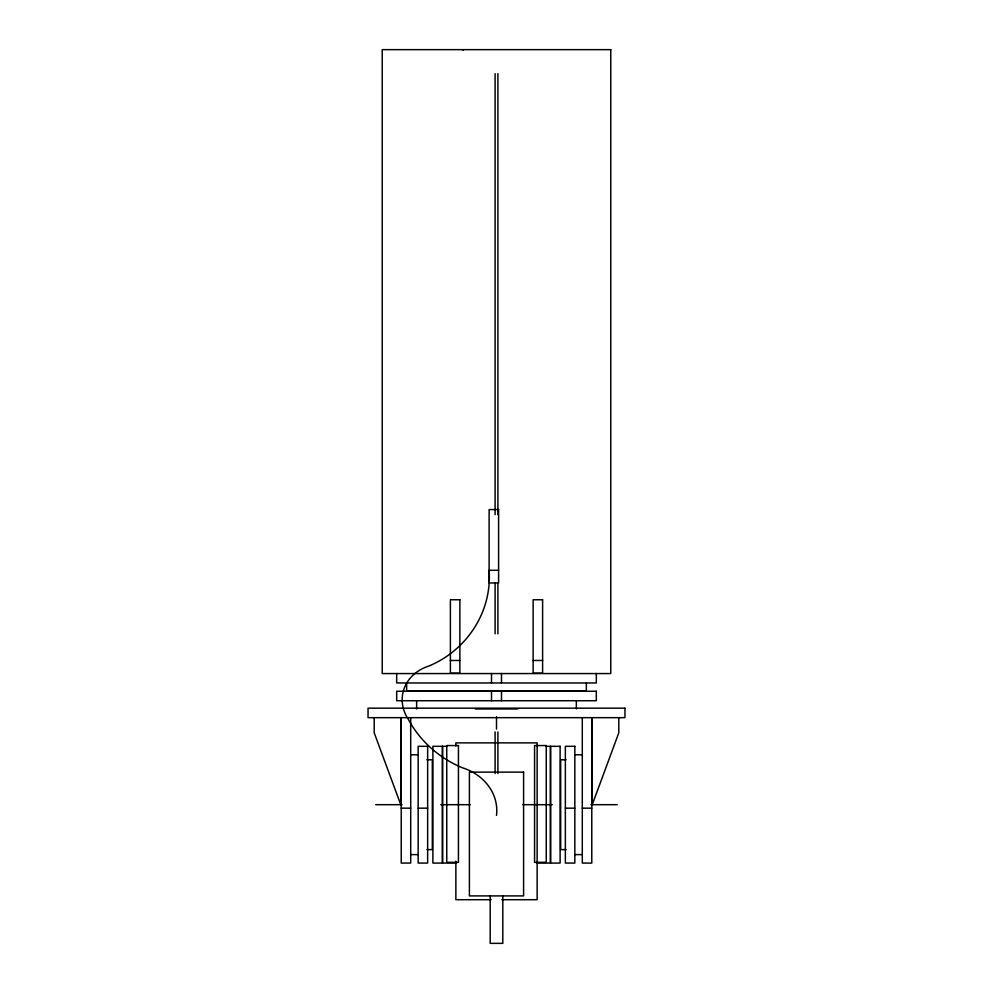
<?xml version="1.0" encoding="UTF-8"?>
<svg xmlns="http://www.w3.org/2000/svg" width="993" height="993" viewBox="0 0 993 993"><rect width="100%" height="100%" fill="white"/><g stroke="black" fill="none" stroke-linecap="round" stroke-linejoin="round"><path stroke-width="1.49" d="M498.598 570.292L489.115 570.292C492.205 611.887 466.66 650.527 428.542 666.154C404.896 673.85 394.395 698.575 408.619 719.813C420.287 741.411 439.75 758.379 462.366 767.775C483.07 774.106 499.107 792.861 496.5 815.402M450.388 660.469L459.871 660.469M533.129 660.469L542.612 660.469M475.386 708.965L517.614 708.965M447.235 746.314L442.617 746.314L442.617 863.066L456.47 863.066M545.765 746.314L550.383 746.314L550.383 863.066L536.53 863.066M411.239 754.779L418.003 754.779M574.997 754.779L581.761 754.779M426.903 759.769L432.327 759.769L432.327 849.611L426.903 849.611M566.097 759.769L560.673 759.769L560.673 849.611L566.097 849.611M375.739 804.69L402.066 804.69M440.768 804.69L470.185 804.69M522.814 804.69L552.232 804.69M590.934 804.69L617.261 804.69M401.222 808.165L410.705 808.165M418.165 808.165L427.648 808.165M565.352 808.165L574.835 808.165M582.295 808.165L591.778 808.165M411.239 854.601L418.003 854.601M574.997 854.601L581.761 854.601M491.138 899.708L455.861 899.708L455.861 861.266M501.862 899.708L537.139 899.708L537.139 742.876L455.861 742.876L455.861 745.954M618.8 717.703L618.8 732.809L592.039 805.211L592.039 717.703M596.321 673.477L596.321 682.961L396.679 682.961L396.679 673.477M591.778 718.138L591.778 863.066L582.295 863.066L582.295 718.138M586.342 683.06L586.342 691.19L406.658 691.19L406.658 683.06M576.362 700.835L576.362 708.965M502.806 895.909L502.806 943.35L490.207 943.35L490.194 895.909M501.49 673.477L501.49 682.961M501.49 691.252L501.49 700.735M497.903 73.681L497.903 514.659M497.903 582.73L497.903 633.795M497.903 731.928L497.903 773.547M496.5 716.809L496.5 729.085M495.097 73.681L495.097 514.659M495.097 582.73L495.097 633.795M495.097 731.928L495.097 773.547M491.51 673.477L491.51 682.961M491.51 691.252L491.51 700.735M416.638 700.835L416.638 708.965M410.705 718.138L410.705 863.066L401.222 863.066L401.222 718.138M400.961 717.703L400.961 805.211L374.2 732.809L374.2 717.703M463.172 50.283A3.488 3.488 0 0 1 463.123 49.65M610.769 49.65L382.231 49.65L382.231 673.564L610.769 673.564L610.769 49.65M498.598 509.57L489.115 509.57L489.115 582.953L498.598 582.953L498.598 509.57M459.871 599.747L450.388 599.747L450.388 673.13L459.871 673.13L459.871 599.747M542.612 599.747L533.129 599.747L533.129 673.13L542.612 673.13L542.612 599.747M596.321 691.252L396.679 691.252L396.679 700.735L596.321 700.735L596.321 691.252M624.945 708.17L368.055 708.17L368.055 717.666L624.945 717.666L624.945 708.17M458.431 745.557L446.751 745.557L446.751 862.309L458.431 862.309L458.431 745.557M546.249 745.557L534.569 745.557L534.569 862.309L546.249 862.309L546.249 745.557M427.648 746.314L418.165 746.314L418.165 863.066L427.648 863.066L427.648 746.314M442.369 746.314L432.886 746.314L432.886 863.066L442.369 863.066L442.369 746.314M560.114 746.314L550.631 746.314L550.631 863.066L560.114 863.066L560.114 746.314M574.835 746.314L565.352 746.314L565.352 863.066L574.835 863.066L574.835 746.314M523.596 772.12L469.404 772.12L469.404 895.909L523.596 895.909L523.596 772.12"/></g></svg>
